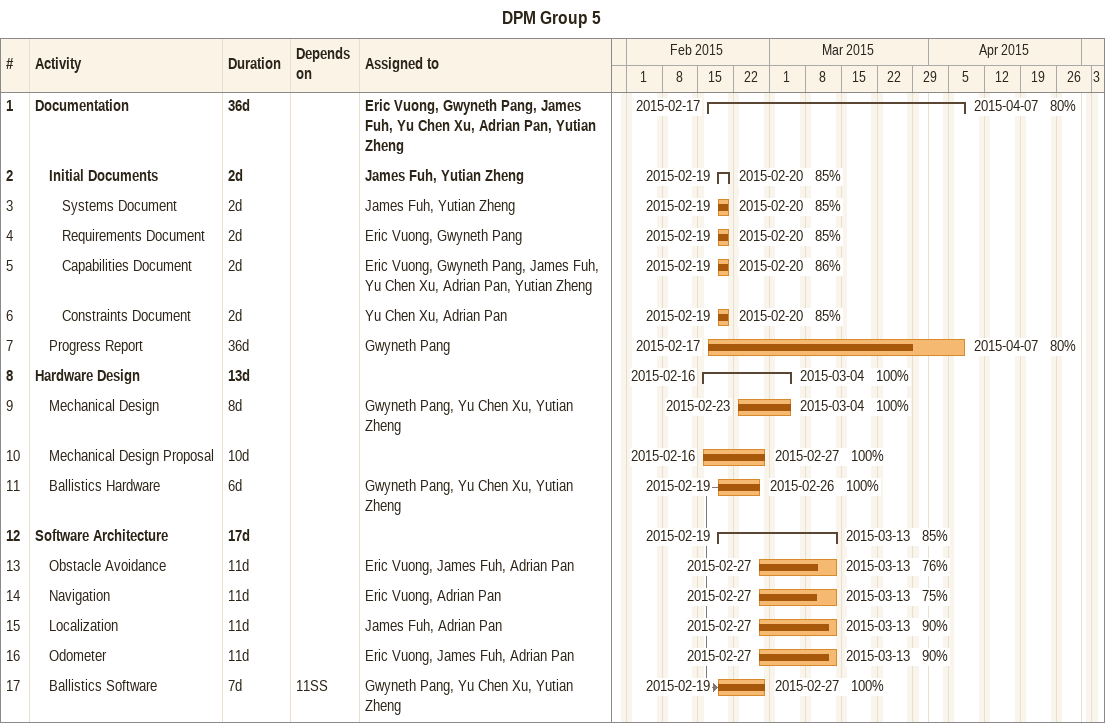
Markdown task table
DPM Group 5

| ID | Level | Task | Duration | Start | Finish | Predecessors | Resources | % complete |
|---|---|---|---|---|---|---|---|---|
| 1 | 1 | **Documentation** | 36d | 2015-02-17 | 2015-04-07 |  | Eric Vuong, Gwyneth Pang, James Fuh, Yu Chen Xu, Adrian Pan, Yutian Zheng | 80 |
| 2 | 2 | **Initial Documents** | 2d | 2015-02-19 | 2015-02-20 |  | James Fuh, Yutian Zheng | 85 |
| 3 | 3 | Systems Document | 2d | 2015-02-19 | 2015-02-20 |  | James Fuh, Yutian Zheng | 85 |
| 4 | 3 | Requirements Document | 2d | 2015-02-19 | 2015-02-20 |  | Eric Vuong, Gwyneth Pang | 85 |
| 5 | 3 | Capabilities Document | 2d | 2015-02-19 | 2015-02-20 |  | Eric Vuong, Gwyneth Pang, James Fuh, Yu Chen Xu, Adrian Pan, Yutian Zheng | 86 |
| 6 | 3 | Constraints Document | 2d | 2015-02-19 | 2015-02-20 |  | Yu Chen Xu, Adrian Pan | 85 |
| 7 | 2 | Progress Report | 36d | 2015-02-17 | 2015-04-07 |  | Gwyneth Pang | 80 |
| 8 | 1 | **Hardware Design** | 13d | 2015-02-16 | 2015-03-04 |  |  | 100 |
| 9 | 2 | Mechanical Design | 8d | 2015-02-23 | 2015-03-04 |  | Gwyneth Pang, Yu Chen Xu, Yutian Zheng | 100 |
| 10 | 2 | Mechanical Design Proposal | 10d | 2015-02-16 | 2015-02-27 |  |  | 100 |
| 11 | 2 | Ballistics Hardware | 6d | 2015-02-19 | 2015-02-26 |  | Gwyneth Pang, Yu Chen Xu, Yutian Zheng | 100 |
| 12 | 1 | **Software Architecture** | 17d | 2015-02-19 | 2015-03-13 |  |  | 85 |
| 13 | 2 | Obstacle Avoidance | 11d | 2015-02-27 | 2015-03-13 |  | Eric Vuong, James Fuh, Adrian Pan | 76 |
| 14 | 2 | Navigation | 11d | 2015-02-27 | 2015-03-13 |  | Eric Vuong, Adrian Pan | 75 |
| 15 | 2 | Localization | 11d | 2015-02-27 | 2015-03-13 |  | James Fuh, Adrian Pan | 90 |
| 16 | 2 | Odometer | 11d | 2015-02-27 | 2015-03-13 |  | Eric Vuong, James Fuh, Adrian Pan | 90 |
| 17 | 2 | Ballistics Software | 7d | 2015-02-19 | 2015-02-27 | 11SS | Gwyneth Pang, Yu Chen Xu, Yutian Zheng | 100 |
